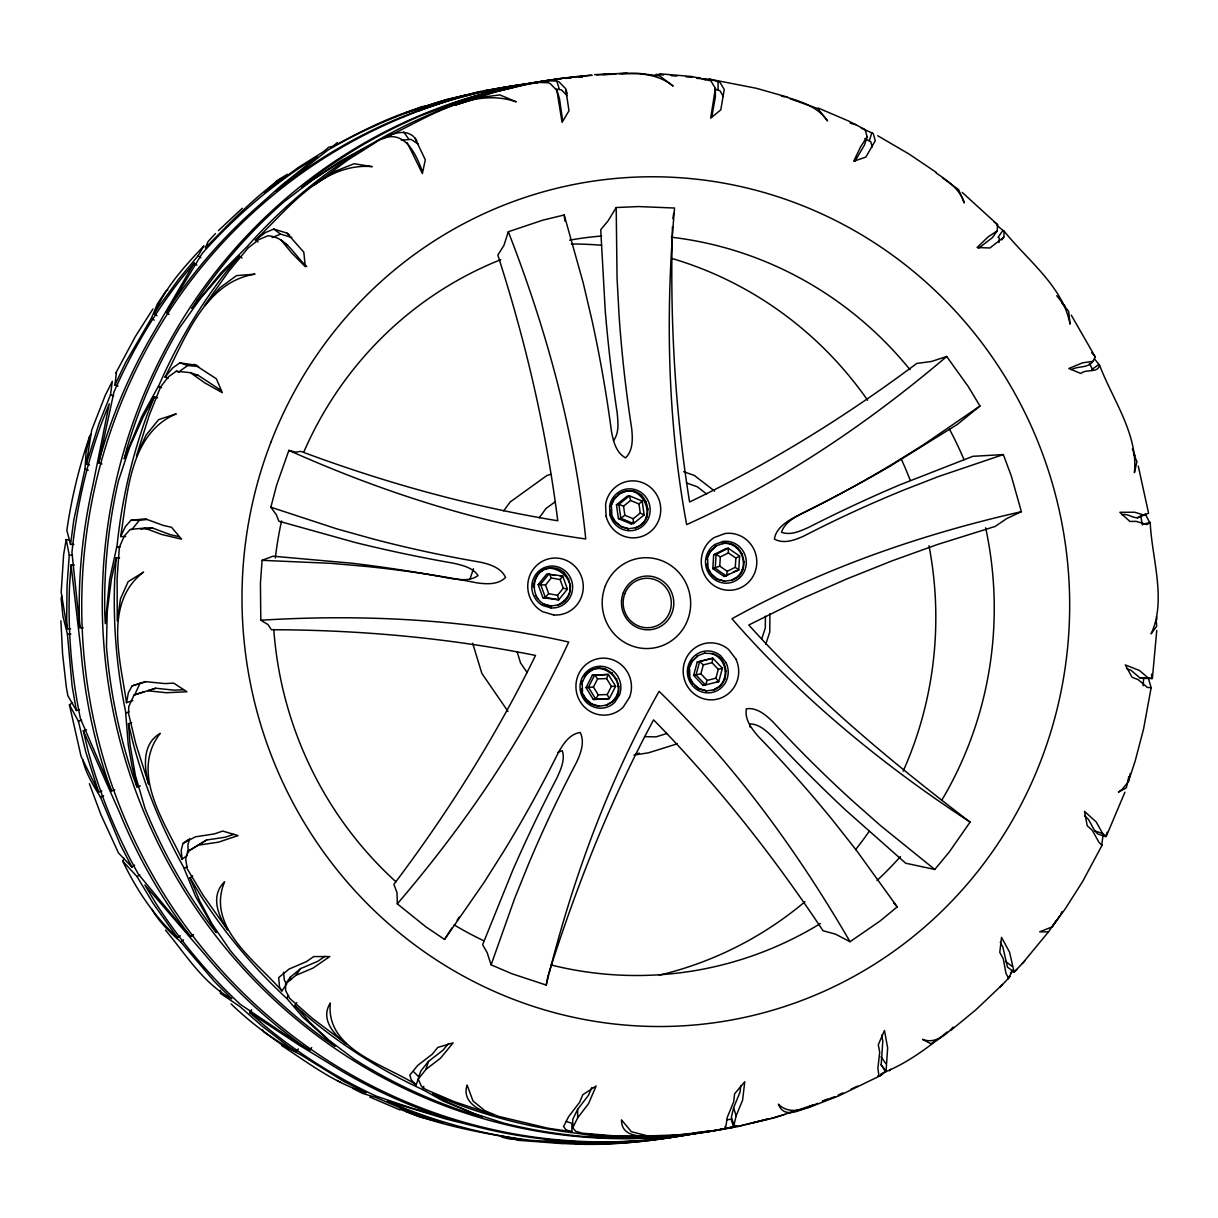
<?xml version="1.0" encoding="UTF-8"?>
<svg xmlns="http://www.w3.org/2000/svg" width="1218" height="1218" viewBox="0 0 1218 1218"><rect width="100%" height="100%" fill="white"/><g stroke="black" fill="none" stroke-linecap="round" stroke-linejoin="round"><path stroke-width="1.5" d="M283.52 972.284L284.373 980.353L286.748 984.114M128.484 723.659L129.991 744.411L135.35 775.333L145.079 808.6A531.718 517.239 81.1 0 0 209.922 924.523L216.21 932.546L195.611 896.433L183.568 867.109A531.718 517.239 81.1 0 1 133.31 743.878L128.484 723.659L131.651 722.624M946.69 356.509C867.916 423.422 781.058 482.206 686.632 524.577C667.388 420.484 665.378 313.361 674.559 208.034L638.399 206.558L616.201 207.547L617.054 278.176L619.094 315.767A1295.861 1260.569 81.1 0 0 631.67 428.371C632.69 438.328 633.314 450.279 625.58 457.877C616.034 452.746 613.263 441.099 611.436 431.248A1295.861 1260.569 81.1 0 0 591.841 319.649L583.239 283.002L564.193 214.977L542.604 220.23L508.317 231.755L503.902 245.488L497.827 255.08C525.719 341.558 546.41 430.609 557.768 520.771C470.102 506.414 383.974 482.48 300.8 451.36L295.715 452.198L288.864 450.386L276.608 485.221L270.853 507.206L276.547 515.077L278.785 521.182L355.291 542.512A1508.463 1467.385 81.1 0 0 453.461 563.218C462.307 565.289 472.691 567.481 478.05 575.581C470.315 581.351 459.856 579.677 450.934 578.52A1508.463 1467.385 81.1 0 0 351.865 563.218L272.999 556.2L262.083 560.341L260.439 583.102L260.804 620.221L267.945 624.514L271.34 629.721C359.904 629.904 448.696 637.943 535.524 655.436C496.031 736.114 447.996 812.665 393.886 884.344L397.007 892.657L397.312 903.832L425.889 926.837L444.54 939.428L484.277 882.136L504.13 850.682A1295.861 1260.569 81.1 0 0 558.362 752.557C563.203 743.97 569.598 733.936 580.225 732.505C585.021 742.204 580.727 753.333 576.495 762.438A1295.861 1260.569 81.1 0 0 528.551 864.004L514.575 898.656L491.113 964.854L511.697 973.654L546.212 985.073C571.242 883.08 607.371 782.9 659.09 691.337C734.469 764.767 797.303 850.803 850.027 941.712L879.944 921.112L897.224 906.892L856.102 849.92L832.945 820.567A1295.861 1260.569 81.1 0 0 758.357 736.494C751.734 728.943 744.472 719.457 746.36 708.8C756.957 707.201 765.909 715.042 772.973 721.924A1295.861 1260.569 81.1 0 0 852.615 800.942L880.523 825.591L934.785 869.469L949.142 852.158L970.107 822.089C891.652 762.209 815.025 698.599 748.796 625.001L801.688 598.769L846.647 579.007L891.957 560.889L937.479 544.492L995.152 526.435L1006.921 518.457L1021.384 511.682L1011.29 475.949L1003.327 454.573L972.862 456.324L899.158 485.114A1508.463 1467.385 81.1 0 0 808.371 527.516C800.119 531.124 790.543 535.646 781.514 532.281C784.377 523.009 793.725 517.985 801.642 513.524A1508.463 1467.385 81.1 0 0 890.038 466.205L957.47 424.336L979.957 406.02L968.234 386.517L946.69 356.509L931.374 361.487L916.712 363.466C845.612 416.602 769.669 463.677 689.571 501.968C674.909 411.09 669.854 318.659 672.458 226.67M119.547 557.89L116.212 557.859L114.736 578.58A531.718 517.239 81.1 0 0 125.561 711.403L128.225 744.685L132.107 766.594L137.01 786.935L140.237 785.899M67.157 628.762L61.189 592.192L63.625 554.51L66.229 539.498L69.243 555.164L67.036 586.086L66.685 619.46L67.157 628.762L70.553 628.793M765.422 616.186L765.3 628.016L761.615 639.191M769.943 613.537L769.761 632.066L765.726 644.322M1156.187 620.449L1156.689 626.235L1151.071 633.893C1166.874 600.474 1151.741 557.844 1150.188 522.415L1143.2 524.227M220.473 990.325L220.443 993.386L239.504 1006.251L262.586 1026.485L288.696 1046.627L296.294 1051.758L298.288 1048.957M416.891 140.862C409.187 127.54 393.49 132.64 382.817 138.639C422.966 121.1 469.981 85.793 516.234 101.84L499.882 94.913L479.024 97.638L455.654 104.992L495.163 92.035L524.516 84.895L538.219 82.398L548.115 82.763L550.003 83.403L556.9 90.406L562.061 122.363L568.989 110.777L565.654 88.655L558.955 81.819L556.778 81.104L547.674 80.738L534.854 82.915L558.742 78.728L591.05 75.166M978.496 248.289L992.426 237.632L997.268 230.826L997.557 224.645L962.281 192.474M999.065 242.473L999.278 237.982L998.09 237.251L1002.932 230.446L996.979 225.345M1001.896 239.9L1003.83 237.175L1004.119 231.161L1002.932 230.446M712.819 568.654L713.672 554.708L725.867 548.602L728.273 548.237L739.6 556.063L738.747 570.009L724.162 576.495L712.819 568.654L719.762 566.142L727.253 571.303L735.291 567.284L735.855 558.072L739.6 556.063M719.762 566.142L720.325 556.931L728.379 552.911L735.855 558.072M132.777 700.639L126.505 702.679L128.392 692.6L132.138 685.856L145.81 681.562M74.374 564.985L71.04 564.969L69.548 585.691A531.718 517.239 81.1 0 0 80.388 718.498L111.538 790.954L114.766 789.903M73.841 544.461L70.537 544.431L73.841 519.781L85.016 468.991L86.052 452.183L89.736 436.059L91.076 434.171M154.427 396.718L143.45 416.419L129.732 446.976L118.359 481.125A531.718 517.239 81.1 0 0 104.778 613.461L105.296 623.707L109.65 579.372L117.111 545.314A531.718 517.239 81.1 0 1 146.769 415.901L154.427 396.718L157.594 397.799M1156.75 630.452L1152.38 678.441L1143.611 678.456L1143.154 685.764M711.799 116.974L715.377 96.877L715.377 88.412L710.916 80.89L692.022 76.521L659.593 73.796M740.788 1085.74L740.026 1092.135L733.601 1107.756L731.394 1117.119L733.936 1125.188L737.438 1126.574L773.369 1118.063L812.863 1105.091C802.205 1109.065 784.148 1120.134 778.424 1104.147C789.264 1115.323 805.768 1109.354 817.643 1103.249M125.591 536.59L120.643 536.559C127.723 493.869 129.291 433.654 176.229 413.861L158.644 419.616L146.13 434.993L136.446 456.034L149.159 415.521L160.593 386.898L168.51 376.758L176.305 371.216L190.404 372.678L198.245 375.372L220.245 389.821M1152.38 678.441L1148.483 678.167L1139.363 670.448L1125.295 664.921L1132.055 677.284L1138.13 679.629L1147.356 687.409L1151.147 687.683L1143.595 728.866L1135.222 760.854L1128.264 781.971L1122.189 789.34L1118.428 792.111L1126.33 787.879L1128.766 776.779M86.341 463.921L99.069 423.407L110.488 394.769L112.33 381.28L105.327 395.18L91.67 430.152L86.341 463.921L89.569 465.032M727.253 571.303L726.552 576.114L715.225 568.273L716.077 554.342L728.273 548.237L728.379 552.911M733.601 1107.756L736.159 1115.825L733.936 1125.188M672.854 218.524L673.706 213.287M548.724 568.319C570.618 563.843 579.235 598.845 557.874 605.026C594.46 584.473 538.843 544.735 533.301 586.985M612.593 701.05C631.518 682.963 598.814 654.233 584.229 676.69L585.036 676.569C605.087 649.757 636.679 693.758 606.092 705.222L613.4 700.913M626.25 491.082C648.159 486.591 656.776 521.593 635.4 527.775C661.77 518.229 638.186 476.68 617.206 495.604M719.945 685.734C729.704 675.929 725.258 657.781 711.967 653.777L712.774 653.64C729.734 658.299 730.45 684.958 713.443 689.906L720.736 685.597M738.062 576.053C750.44 564.132 739.63 540.959 722.411 543.533C744.305 539.056 752.922 574.059 731.561 580.24L738.854 575.931M101.962 463.951L98.734 462.84L113.883 392.211A531.718 517.239 81.1 0 1 181.117 278.876L194.18 263.118L196.874 265.143M546.212 985.073L548.07 975.085M712.012 662.699L712.85 658.192L697.275 661.922L693.605 675.351L703.136 685.429L705.526 685.049L707.171 680.42L715.88 678.198L718.3 669.337L712.012 662.699L703.304 664.906L699.665 661.557L697.275 661.922M118.085 386.091L114.949 385.01L116.38 372.845L115.68 373.317L135.289 336.64L152.905 308.961M1103.158 834.421L1101.711 845.17L1098.788 841.988L1092.318 830.341L1087.232 825.789L1084.507 811.386L1096.261 822.028L1102.64 833.554L1106.279 836.355L1124.899 792.233M1016.847 969.361L1014.168 972.177L1007.484 967.138L1002.856 947.071L1000.267 942.29M1014.168 972.177L1009.524 952.095L1001.516 937.358L999.795 952.4L1003.267 958.733L1005.931 973.182L1008.489 978.191L1007.773 978.967L1013.148 970.061L1010.559 972.817M1128.264 781.971L1130.274 773.46M61.768 595.983L61.128 598.434L62.971 616.491L67.416 634.015L72.106 685.993L76.399 710.551L79.535 709.531M233.673 834.376L225.3 837.192L206.634 840.009L187.618 851.565L185.73 858.873L187.176 868.754L203.102 895.26L227.644 929.928C218.083 915.982 210.105 895.428 224.614 881.817C205.416 927.065 257.059 961.763 281.906 990.934L285.788 985.484M98.734 462.84L101.322 452.959A531.718 517.239 81.1 0 1 154.107 331.753L194.18 263.118M188.333 839.506L183.005 843.435L181.193 850.134L182.076 859.238L187.405 855.31M189.673 838.517L187.861 845.201L188.364 852.752M707.171 680.42L700.898 673.767L703.304 664.906M705.526 685.049L696.011 674.985L699.665 661.557L712.85 658.192L722.381 668.256L718.711 681.684L703.136 685.429M116.212 557.859L111.417 579.098L107.214 611.39L106.468 646.819A531.718 517.239 81.1 0 0 133.432 777.343L137.01 786.935M1084.614 815.893L1088.405 819.349L1094.799 830.874L1097.905 834.056L1105.746 836.736L1107.132 832.198M325.084 956.282L317.883 961.246L300.618 968.599L290.371 977.14L285.53 983.946L285.621 990.523L289.61 998.379L312.691 1018.613L346.399 1043.887C333.808 1034.737 320.045 1018.857 330.337 1003.008C325.373 1050.007 386.197 1064.882 416.236 1084.842L420.773 1071.094L428.462 1061.411L443.032 1050.16L448.498 1043.537M566.126 1121.367L571.897 1123.316L571.897 1131.781L547.856 1128.188L498.284 1116.282L484.855 1110.664L472.995 1100.981L467.103 1085.04C461.47 1102.229 479.816 1110.999 493.336 1114.881L453.766 1101.468L425.782 1089.501L421.458 1086.456L418.231 1079.118L425.919 1069.434L428.462 1061.411M296.781 1002.673L294.832 1005.429L310.301 1022.815L329.058 1040.279L354.057 1059.051A531.718 517.239 81.1 0 0 472.569 1114.272L482.221 1117.013L443.169 1101.042L422.722 1089.592L423.742 1086.349M818.329 108.067L848.428 120.947L865.13 129.565L867.125 136.797L864.582 144.82L855.097 161.035M872.225 146.997L870.779 141.73L869.256 140.892L871.814 132.869L861.172 128.149M134.68 694.884L139.979 683.298M89.736 436.059C79.155 466.677 71.451 498.314 66.853 530.363L70.537 544.431M469.981 579.235L473.437 568.73M120.643 536.559L125.469 526.435L131.072 520.253L145.475 518.868L162.984 525.339L171.54 527.287L181.543 539.148L161.766 534.504L144.561 528.064L130.204 529.434L124.175 536.209L119.349 547.278L117.126 578.2L117.263 620.875L120.475 598.83L128.164 581.656L143.587 572.095C103.149 602.773 120.552 660.902 126.505 702.679M543.639 603.793L542.847 603.915L551.054 605.985C529.784 604.783 528.277 570.968 549.516 568.197M612.974 500.72L610.705 506.566L614.344 499.121L619.84 493.64L627.057 490.961M582.524 681.09L581.397 684.014L585.036 676.569M709.12 553.17L706.851 559.032L710.49 551.587L715.986 546.106L709.683 551.708L710.49 551.587M691.58 661.374L688.733 668.697L692.372 661.252L697.868 655.771L691.58 661.374L692.372 661.252M239.367 256.008L222.97 272.299L200.696 298.182L179.579 327.749A531.718 517.239 81.1 0 0 126.779 448.955L124.19 458.836L141.684 416.693L159.056 385.101A531.718 517.239 81.1 0 1 226.289 271.766L239.367 256.008L242.062 258.033M548.618 973.73C576.434 886.43 610.111 800.607 653.594 719.853C716.763 784.331 773.125 855.523 823.018 930.735L835.335 934.084L850.027 941.712M591.796 1087.598L588.492 1095.271L577.667 1109.354L572.749 1119.327L572.749 1127.792L575.657 1131.248L582.356 1133.197L612.502 1135.739L654.081 1135.968C641.521 1136.668 621.18 1137.368 621.5 1119.89L631.411 1131.72L647.809 1135.937L677.482 1134.917L709.789 1131.37L733.678 1127.168L731.12 1119.098L727.435 1119.768M577.667 1109.354L577.667 1117.82L572.749 1127.792M593.303 699.467L609.304 698.63L607.234 694.534L611.39 686.404L606.579 678.563L608.33 674.437L592.329 675.29L586.025 687.607L593.303 699.467L609.304 698.63L615.623 686.297L608.33 674.437L592.329 675.29M715.377 88.412L710.688 118.116L720.782 109.864L724.253 89.553L719.929 82.23L709.515 79.14L702.786 78.85M114.949 385.01L125.515 362.675L151.458 318.05L157.518 303.663L165.876 291.132L167.734 290.006M180.279 935.789L177.539 937.814C154.168 916.332 136.446 889.749 122.774 861.187L124.053 858.248M168.191 378.204L165.054 377.138C185.425 338.223 204.928 281.952 254.988 274.157L236.49 275.618L219.94 287.737L204.35 305.794L228.695 271.386L248.198 247.863L258.81 239.611L267.899 235.79C286.672 236.947 294.314 255.628 306.799 266.498M1102.32 844.729L1082.711 881.39L1065.095 909.07L1052.124 926.898L1039.685 931.816L1048.485 931.892L1055.717 921.234M1071.398 369.587C1078.493 365.674 1087.72 368.567 1093.094 361.304L1095.226 356.844L1071.261 315.142M1060.726 914.337L1062.035 911.627M1094.464 358.838L1099.519 365.111C1097.951 373.743 1086.319 368.384 1080.884 373.515L1068.841 368.475L1082.497 362.842L1093.094 361.304M154.244 313.665C165.176 287.478 184.649 266.224 203.908 245.853L198.092 255.75L178.589 279.272L159.193 305.901L154.244 313.665L157 315.736M607.234 694.534L598.251 694.839L593.44 687.013L597.612 678.883L606.579 678.563M947.162 1031.966C928.497 1047.191 908.293 1062.385 886.049 1071.566L881.193 1064.684L882.806 1041.07L881.695 1035.041M886.049 1071.566L887.648 1047.952L884.466 1030.489L878.285 1044.755L879.7 1052.261L877.889 1068.171L878.817 1074.992L877.904 1076.057L880.979 1075.372L885.714 1071.444L880.858 1064.562M166.379 312.463L202.112 253.572A531.718 517.239 81.1 0 1 300.328 167.414L317.548 156.604L281.541 185.303L258.658 205.705A531.718 517.239 81.1 0 0 171.829 303.906L166.379 312.463L169.135 314.533M144.242 691.748L134.102 694.96L128.773 706.562L128.514 713.306L135.716 743.513L148.687 784.179C143.831 766.777 142.156 743.711 160.258 733.327C129.458 772.836 164.841 822.409 182.076 859.238M598.251 694.839L595.709 699.102L588.416 687.226L594.734 674.909L597.612 678.883M131.757 529.739L139.324 520.33L147.058 519.477M616.201 207.547L608.01 220.945L600.733 229.684L605.239 310.803A1508.463 1467.385 81.1 0 0 617.176 412.887C618.028 422.083 619.414 432.74 613.522 440.611M444.54 939.428L451.939 927.964M457.131 920.229L459.216 917.139M1052.124 926.898L1059.66 915.906M165.054 377.138L172.697 367.912L179.899 362.857L197.179 365.354M249.66 1012.539L298.928 1045.014L328.586 1063.055A531.718 517.239 81.1 0 0 447.113 1118.276L456.765 1121.017L411.532 1108.106L376.088 1096.078A531.718 517.239 81.1 0 1 265.113 1026.089L249.66 1012.539L251.608 1009.783M285.53 983.946L295.776 975.405L300.618 968.599M192.718 875.894L190.038 877.874L199.554 900.62L212.206 924.173L230.385 950.649A531.718 517.239 81.1 0 0 326.789 1040.629L335.163 1046.292L302.734 1017.121L286.672 998.273L288.62 995.517M309.707 1050.297L301.318 1044.633A531.718 517.239 81.1 0 1 204.928 954.653L144.851 884.984L155.523 902.751A531.718 517.239 81.1 0 0 240.281 1004.317L300.374 1044.785L309.707 1050.297L311.701 1047.495M567.421 589.131L563.264 588.233L560.128 579.57L562.686 575.992L546.852 573.922L538.173 584.61L542.923 597.749L558.742 599.819L567.421 589.131L562.686 575.992L560.28 576.373M503.689 510.875L510.144 501.999L546.943 475.492L550.536 474.365M539.193 517.833L546.06 508.393L555.454 501.633M1048.485 931.892L1022.404 963.453M563.264 588.233L557.539 595.298L548.679 593.668L545.542 585.005L551.267 577.941L560.128 579.57M337.264 142.628L332.712 146.525C360.269 131.864 388.709 117.05 418.672 108.311M397.312 903.832C465.261 824.495 524.958 737.012 568.715 642.038C468.108 619.216 363.664 613.933 260.804 620.221M736.159 1115.825L742.584 1100.204L744.777 1081.706L734.606 1093.794L733.693 1101.772L727.176 1117.622L726.019 1125.676L724.832 1126.939L727.968 1128.233L733.678 1127.168M548.679 593.668L545.329 597.368L542.923 597.749M889.46 1070.789L890.86 1069.252M953.237 1027.033C945.67 1035.467 934.343 1044.237 922.528 1039.335L930.902 1043.78L941.012 1037.477M950.695 1030.504L975.953 1009.722L1002.551 984.479M331.159 147.378L332.027 146.449L328.784 147.211L323.501 151.687L297.801 167.81L264.245 192.703L277.232 180.523L287.433 174.25M215.449 233.552L208.065 241.575L205.294 247.909C229.639 223.366 253.725 197.529 282.134 177.843M258.064 242.032L255.384 240.022C287.539 209.603 322.252 162.329 372.145 166.638L354.073 163.73L334.63 171.494L314.351 184.832L347.906 159.923L373.606 143.8C399.961 124.449 414.013 148.094 422.174 171.038M999.902 987.341L1010.179 976.425M1014.777 971.507L1024.947 960.728M616.293 496.518L613.537 499.258L614.344 499.121M218.342 230.659L242.291 208.278M644.155 514.94L640.257 513.082L638.948 503.947L642.175 501.085L629.508 495.833L627.118 496.213L616.445 504.8L618.424 518.64L631.091 523.892L633.482 523.527L644.155 514.94L642.175 501.085M867.125 136.797L860.639 146.769L853.696 161.233L865.815 157.137L875.255 140.725L873.321 133.691L871.814 132.869M255.384 240.022L265.463 232.547L273.837 229.075L286.9 233.08L289.564 235.089M616.445 504.8L618.851 504.419L623.54 506.14L630.589 500.476L638.948 503.947M618.424 518.64L620.83 518.259L633.482 523.527L633.208 518.746L640.257 513.082M631.091 523.892L633.604 521.867M633.208 518.746L624.864 515.275L620.83 518.259L618.851 504.419L629.508 495.833L630.589 500.476M89.386 783.737L100.972 814.842L118.481 852.935L131.97 867.125L134.635 865.161M122.774 861.187L137.071 876.625L139.766 874.646M187.618 851.565L206.634 840.009M184.405 868.495L187.1 866.516M151.763 909.009C158.888 921.813 169.911 932.151 180.766 941.925L183.507 939.9M86.478 729.734L83.311 730.754L88.138 750.988A531.718 517.239 81.1 0 0 138.395 874.22L183.522 928.679L190.754 936.551L193.495 934.526M1098.606 364.593L1091.937 369.511L1092.851 370.028L1089.425 363.421M577.667 1117.82L588.492 1103.736L596.165 1085.954L582.813 1094.723L579.54 1102.397L568.578 1116.708L563.538 1126.635L566.142 1129.832L571.897 1131.781M979.957 406.02L922.97 445.088L891.743 464.53A1295.861 1260.569 81.1 0 1 794.562 517.239C785.884 521.989 775.988 528.475 774.389 539.056C783.661 544.279 794.745 540.183 803.652 536.133A1295.861 1260.569 81.1 0 1 903.984 489.956L938.165 476.649L1003.327 454.573M180.553 370.592L187.739 365.537L198.641 366.527M101.81 791L98.582 792.05L81.058 756.378L69.426 704.826L72.593 702.634M1122.006 514.803C1128.538 512.595 1135.557 521.395 1140.733 515.762L1142.347 524.958M1137.353 518L1148.574 513.204L1138.267 466.052M1150.188 522.415L1146.899 524.577L1136.211 521.365L1129.862 521.441L1119.89 512.306L1134.613 512.23L1145.194 515.442M880.781 1074.124L885.714 1071.444M880.979 1075.372L838.319 1096.109L807.96 1107.801M724.162 576.495L728.729 574.196M733.297 571.912L738.747 570.009L735.291 567.284M838.045 1095.149L842.963 1092.881M851.184 1089.09L857.746 1086.06M183.005 843.435L195.382 836.827L214.368 833.919L222.711 831.057L238.012 835.594L218.631 842.125L199.95 844.942M272.132 237.586L280.521 234.1L291.833 237.48M425.919 1069.434L440.49 1058.198L453.142 1042.836L437.78 1047.434L432.36 1054.088L417.576 1065.537L409.796 1075.159L411.319 1080.001L416.236 1084.842M557.951 752.343L562.305 750.669C565.319 760.017 560.661 769.654 556.87 778.058A1508.463 1467.385 81.1 0 0 512.885 869.941L482.632 944.711L487.154 952.659L491.113 964.854M822.774 1101.27L834.756 1096.657M715.194 546.227L723.203 543.411M697.077 655.893L705.085 653.076L704.293 653.213L712.774 653.64M183.172 689.769L174.341 690.18L155.691 688.246L147.85 690.789L166.501 692.737L186.948 691.763L173.717 683.131L164.902 683.587L145.932 681.684L132.138 685.856M69.426 704.826L78.409 721.193L81.576 720.158M125.941 712.972L129.108 711.951M82.672 759.606C85.702 773.08 93.177 785.26 100.409 796.968L103.637 795.917M667.022 733.434L656.03 736.875L644.505 736.646M635.689 754.246L639.283 753.12M677.299 743.802L648.585 752.785L633.923 755.084M155.691 688.246L134.102 694.96M743.65 1125.006L739.387 1126.117A531.718 517.239 81.1 0 1 610.096 1136.12L589.908 1134.415L606.777 1136.638L635.278 1137.901M752.815 1122.813L751.308 1123.224L769.182 1118.87M718.3 669.337L722.381 668.256M745.37 1124.564L767.644 1118.961M700.898 673.767L693.605 675.351M491.889 92.218L442.804 107.214L452.122 103.621A531.718 517.239 81.1 0 1 561.056 78.774M1021.384 511.682C920.899 534.413 822.135 568.684 731.957 618.744C800.668 697.67 882.578 764.95 970.107 822.089M509.916 88.198L512.428 87.62L492.757 92.401A531.718 517.239 81.1 0 0 373.15 142.963L340.431 161.096L301.638 187.298L309.402 180.919A531.718 517.239 81.1 0 1 421.763 115.314L456.111 102.754L489.438 92.933L524.334 84.727A531.718 517.239 81.1 0 1 592.237 75.288M695.752 1132.847L698.827 1132.161M480.805 91.426L445.057 99.906L405.564 112.878L421.611 106.666L427.609 105.905M490.275 89.767L484.764 90.802L521.197 85.214M1003.83 237.175L989.899 247.985L977.11 247.498L988.087 236.916L997.268 230.826M401.331 140.161L410.999 139.4L418.337 144.059M683.572 1135.054C650.427 1141.144 616.491 1144.92 582.783 1144.296M677.375 1136.12L665.013 1137.064M681.517 1135.359L685.962 1134.597M295.776 975.405L313.041 968.051L329.743 956.572L313.696 956.587L306.525 961.581L288.986 969.102L278.678 977.582L279.531 987.159L281.906 990.934M1151.147 687.683L1148.437 678.411M619.033 493.777L619.84 493.64M633.939 491.646L634.745 491.524M640.759 495.361L641.566 495.239M645.54 501.603L646.347 501.481M610.827 509.626L611.025 514.468L615.242 521.456L621.18 526.541L628.595 528.734L621.865 527.105M647.458 509.276L648.25 509.154M614.451 521.578L615.242 521.456M646.164 517.056L646.971 516.934M621.18 526.541L615.638 522.598M641.901 523.603L642.708 523.466M541.508 571.014L542.299 570.892M556.398 568.897L557.205 568.76M730.084 544.111L730.891 543.974M563.218 572.612L564.025 572.49M736.905 547.826L737.712 547.704M713.672 554.708L716.077 554.342L720.325 556.931M533.164 583.818L533.971 583.696M567.999 578.854L568.806 578.717M538.173 584.61L545.542 585.005M741.686 554.068L742.493 553.931M569.917 586.513L570.724 586.391M707.049 563.767L707.171 566.933L711.388 573.922L717.326 579.007L724.74 581.199L716.519 579.129L710.596 574.043L711.388 573.922M743.604 561.726L744.396 561.605M537.717 598.708L535.204 595.267M568.639 594.308L569.43 594.171M742.31 569.522L743.117 569.385M564.376 600.839L565.167 600.718M716.519 579.129L717.326 579.007M596.942 668.53L597.749 668.408M589.725 671.225L590.532 671.088M604.63 669.093L605.437 668.971M611.451 672.808L612.258 672.686M718.787 657.492L719.594 657.37M616.232 679.05L617.039 678.928M723.568 663.734L724.375 663.597M586.025 687.607L593.44 687.013M583.087 694.762C585.386 701.507 592.39 705.861 599.286 706.181L591.872 703.989L585.934 698.904L581.717 691.915L581.595 688.764M618.15 686.724L618.942 686.602M688.809 670.281L689.053 676.599L693.286 683.587L699.208 688.672L706.623 690.865L698.416 688.794L694.854 685.749M725.486 671.407L726.293 671.27M585.142 699.025L585.934 698.904M616.856 694.504L617.663 694.382M692.479 683.709L693.286 683.587M724.208 679.187L724.999 679.05M716.321 682.065L718.711 681.684L715.88 678.198M591.065 704.126L591.872 703.989M698.416 688.794L699.208 688.672M627.788 528.856L636.207 527.653M550.262 606.107L558.666 604.889M723.934 581.321L732.353 580.103M598.48 706.303L606.899 705.1M705.831 690.987L714.235 689.784M140.831 529.13L152.813 528.125L170.002 534.58L178.544 536.575M619.064 73.75C637.653 72.562 658.207 73.765 673.158 86.082L659.654 75.912L638.948 73.385L621.591 73.719M615.821 73.948L596.531 74.922M594.597 74.618L627.072 73.156M579.037 77.054L582.417 76.901M642.982 1137.81L633.01 1138.267A531.718 517.239 81.1 0 1 503.978 1123.194L473.437 1113.343L448.041 1102.366L432.618 1093.825L451.36 1101.848A531.718 517.239 81.1 0 0 577.667 1133.379C606.671 1138.297 636.192 1138.891 665.485 1136.805A531.718 517.239 81.1 0 0 736.844 1126.102M617.526 1141.829L607.538 1142.271A531.718 517.239 81.1 0 1 478.522 1127.198L444.707 1118.657L387.446 1100.935L406.188 1108.959A531.718 517.239 81.1 0 0 532.494 1140.49L570.268 1142.377L606.594 1142.423M611.39 686.404L615.623 686.297M131.072 520.253L139.324 520.33M144.561 528.064L152.813 528.125M117.004 546.928L120.323 546.958M69.243 555.164L72.578 555.18M79.84 627.712L79.322 617.465A531.718 517.239 81.1 0 1 92.903 485.129L109.239 403.828L101.596 423.011A531.718 517.239 81.1 0 0 71.938 552.409L79.84 627.712L83.235 627.742M67.416 634.015L70.811 634.045M1126.559 668.591L1131.111 670.387L1140.231 678.106L1148.483 678.167M262.083 560.341L330.839 563.325L367.379 566.537A1295.861 1260.569 81.1 0 1 476.664 582.798C486.347 584.183 498.147 585.036 505.577 577.423C501.07 567.71 489.758 564.254 480.075 562.122A1295.861 1260.569 81.1 0 1 371.977 538.691L336.549 528.779L270.853 507.206M686.176 76.886L692.433 77.297M555.682 89.021L561.498 89.904L567.086 95.583M697.061 77.587L699.985 77.708M1140.231 678.106L1144.144 678.365M65.62 539.604L69.304 539.909M656.03 74.344L663.566 74.983M671.103 75.623L676.751 76.095M696.635 78.302L699.711 78.576M575.551 1144.281L603.976 1143.854L562.396 1143.626L518.259 1140.292L510.357 1138.267M194.91 374.931L198.245 375.372M709.515 79.14L756.104 88.229L787.513 97.135M702.177 79.14L705.877 79.688M551.891 574.835L555.241 575.444M781.454 96.192L784.986 96.907M786.752 97.257C801.916 101.733 818.298 107.23 827.555 120.932L817.75 108.569L790.299 98.856M501.755 1137.064L508.728 1138.86L521.791 1139.667C482.709 1133.06 443.032 1126.087 406.02 1111.516M850.164 123.155L855.675 124.601M714.646 88.96L719.929 90.695L723.401 96.557M934.785 869.469L905.659 863.212L845.49 809.97A1508.463 1467.385 81.1 0 1 773.613 737.895C767.035 731.622 759.59 723.964 749.862 723.903L750.029 727.085M179.899 362.857L187.739 365.537M176.305 371.216L179.442 372.297M158.462 386.593L161.629 387.674M110.488 394.769L113.655 395.865M85.016 468.991L88.244 470.087M1094.799 830.874L1102.64 833.554M683.694 471.686L694.382 475.477L714.677 491.113M686.419 482.937L697.335 486.804L706.577 493.945M284.007 243.6L287.57 244.894M422.722 1089.592L421.261 1088.968A531.718 517.239 81.1 0 1 310.286 1018.979L294.832 1005.429M369.815 1097.053L399.915 1109.933M288.864 450.386C383.274 492.574 483.181 524.714 585.751 538.965C574.942 433.654 546.745 330.276 508.317 231.755M281.678 1045.577C308.58 1063.07 335.057 1083.457 366.131 1092.713L344.283 1081.675L300.587 1054.666L282.165 1045.074L264.199 1032.103L262.251 1029.575M336.96 1080.442L340.538 1082.269M352.87 1088.481L362.568 1093.399L375.677 1097.372L403.66 1109.354L443.245 1122.752L419.479 1116.876L399.824 1109.126M864.78 138.563L869.256 140.892M877.706 135.731L909.207 154.138L936.322 172.454M1095.226 356.844L1091.724 352.611M296.294 1051.758C272.101 1039.456 250.664 1022.572 231.024 1003.906M997.557 224.645L993.934 221.798M936.079 172.926C947.452 180.736 960.012 189.095 964.321 202.964L958.688 189.703L942.823 178.132M418.779 1076.803L413.861 1071.962M273.837 229.075L280.521 234.1M198.092 255.75L200.787 257.774M1005.474 961.337L1012.143 966.376M151.458 318.05L154.214 320.121M286.672 998.273L285.454 997.222A531.718 517.239 81.1 0 1 200.696 895.641L190.038 877.874M194.043 364.273L216.362 378.798L222.346 392.683L204.868 382.939L190.404 372.678M1004.119 231.161C1027.231 260.058 1062.796 286.23 1070.043 324.155L1068.673 311.382L1061.517 302.566M893.631 902.782L897.224 906.892M1056.752 295.715L1065.141 306.251M190.754 936.551L184.466 928.527A531.718 517.239 81.1 0 1 119.608 812.604L83.311 730.754M177.539 937.814L152.996 903.147L137.071 876.625M180.766 941.925L214.292 981.404L231.801 998.806C203.208 983.581 185.836 954.303 165.465 930.126M1145.164 513.646L1149.472 522.187M403.706 131.986L408.548 138.867M881.01 1056.752L885.867 1063.634M527.211 672.64L520.543 662.942L517.087 651.63M507.982 711.388L481.841 673.387L472.675 643.241M286.9 233.08L303.8 252.172L305.322 266.712L291.604 252.857L280.901 239.855M1099.519 365.111C1112.536 399.352 1138.419 434.765 1134.4 472.645L1136.942 461.652L1133.471 453.629M131.97 867.125L120.506 845.064L100.409 796.968M707.171 566.933L709.911 572.612M611.025 514.468L613.765 520.162M689.053 676.599L691.794 682.293M551.267 577.941L549.257 573.541L540.579 584.229L545.329 597.368L558.742 599.819L557.539 595.298M76.399 710.551L67.812 695.63L66.305 686.952L62.59 653.944L60.9 620.784M1132.359 449.046L1135.115 455.669M111.538 790.954L107.96 781.347A531.718 517.239 81.1 0 1 81.012 650.823L71.04 564.969M98.582 792.05L85.61 751.384L78.409 721.193M566.157 90.269L567.177 93.497M556.778 81.104L559.321 89.173M556.9 90.406L559.443 98.475L562.609 120.43M414.942 138.106L425.31 159.817L422.387 173.565L407.177 142.597M623.54 506.14L624.864 515.275M564.878 221.006L564.193 214.977M1156.552 616.308L1156.872 619.597M1151.573 674.209L1151.847 678.517M707.658 558.91L707.978 566.812M689.54 668.575L689.86 676.477M611.497 506.444L611.832 514.346M582.189 683.892L582.524 691.794M290.371 977.14L290.417 980.414M718.072 81.408L718.072 89.873M701.538 1132.314A531.718 517.239 81.1 0 1 88.229 690.043A531.718 517.239 81.1 0 1 538.128 82.382M541.721 81.987A531.718 517.239 81.1 0 1 545.314 81.621M700.792 1132.359A531.718 517.239 81.1 0 1 640.013 1140.809L605.148 1142.651L544.735 1141.525L564.924 1143.215A531.718 517.239 81.1 0 0 694.214 1133.227M528.429 83.646A531.718 517.239 81.1 0 0 426.665 107.626L417.332 111.219L452.944 98.673L479.161 91.837A531.718 517.239 81.1 0 1 521.913 84.788M532.007 83.205A531.718 517.239 81.1 0 1 537.397 82.58M707.856 1130.883A531.718 517.239 81.1 0 1 704.324 1131.629M525.491 84.377A531.718 517.239 81.1 0 1 529.084 83.981M725.608 1128.37A531.718 517.239 81.1 0 1 109.65 692.311A531.718 517.239 81.1 0 1 551.495 80.023M555.073 79.566A531.718 517.239 81.1 0 1 560.463 78.957M565.852 78.394A531.718 517.239 81.1 0 1 571.242 77.891M578.443 77.297A531.718 517.239 81.1 0 1 582.037 77.054M736.205 1126.087A531.718 517.239 81.1 0 1 727.374 1128.005M564.65 78.378A531.718 517.239 81.1 0 1 570.039 77.83M603.062 74.648A531.718 517.239 81.1 0 1 615.699 74.191M827.342 1099.123A531.718 517.239 81.1 0 1 822.317 1101.148M796.876 1110.481A531.718 517.239 81.1 0 1 788.29 1113.298M784.834 1114.379A531.718 517.239 81.1 0 1 770.964 1118.444M820.338 923.579A370.577 360.482 81.1 0 1 551.084 964.976M483.561 940.661A370.577 360.482 81.1 0 1 454.101 924.873M396.002 881.817A370.577 360.482 81.1 0 1 273.776 629.386M275.344 557.935A370.577 360.482 81.1 0 1 281.556 520.954M303.998 451.604A370.577 360.482 81.1 0 1 500.781 259.662M569.704 240.129A370.577 360.482 81.1 0 1 601.509 236.018M671.285 237.206A370.577 360.482 81.1 0 1 910.029 369.724M949.385 429.041A370.577 360.482 81.1 0 1 964.032 459.658M985.636 527.805A370.577 360.482 81.1 0 1 942.047 799.739M900.391 856.65A370.577 360.482 81.1 0 1 877.006 880.523M571.364 244.011A370.577 360.482 81.1 0 1 601.57 245.26M672.153 258.536A370.577 360.482 81.1 0 1 867.642 400.25M901.259 459.034A370.577 360.482 81.1 0 1 910.288 480.455M928.999 545.755A370.577 360.482 81.1 0 1 903.162 771.161M869.256 831.239A370.577 360.482 81.1 0 1 855.569 849.662M804.976 901.731A370.577 360.482 81.1 0 1 659.227 975.192M197.286 299.902L191.85 308.458L221.204 272.573L247.284 246.462A531.718 517.239 81.1 0 1 345.516 160.304L362.72 149.494L342.182 160.822L313.163 179.564L284.129 201.701A531.718 517.239 81.1 0 0 197.286 299.902M619.429 695.113L614.74 702.329A20.98 20.401 81.1 0 1 581.565 695.052A20.98 20.401 81.1 0 1 600.307 666.261A20.98 20.401 81.1 0 1 619.429 695.113M629.508 697.381L623.114 707.186A28.532 27.755 81.1 0 1 578.017 697.29A28.532 27.755 81.1 0 1 603.504 658.146A28.532 27.755 81.1 0 1 629.508 697.381M282.987 185.075L276.166 191.302L283.931 184.923A531.718 517.239 81.1 0 1 396.307 119.318L424.275 108.006L467.255 94.73L447.585 99.511A531.718 517.239 81.1 0 0 327.977 150.058L282.987 185.075M724.984 533.53L714.159 537.564A28.532 27.755 81.1 0 0 712.865 584.807A28.532 27.755 81.1 0 0 756.028 568.715A28.532 27.755 81.1 0 0 724.984 533.53M722.929 541.477L714.966 544.446A20.98 20.401 81.1 0 0 714.022 579.174A20.98 20.401 81.1 0 0 745.751 567.344A20.98 20.401 81.1 0 0 722.929 541.477M550.932 607.934L542.756 605.513A20.98 20.401 81.1 0 1 538.995 570.938A20.98 20.401 81.1 0 1 571.592 580.575A20.98 20.401 81.1 0 1 550.932 607.934M553.748 614.968L542.634 611.68A28.532 27.755 81.1 0 1 537.503 564.665A28.532 27.755 81.1 0 1 581.854 577.774A28.532 27.755 81.1 0 1 553.748 614.968M735.809 658.892L728.638 649.529A28.532 27.755 81.1 0 0 684.47 662.485A28.532 27.755 81.1 0 0 713.063 699.787A28.532 27.755 81.1 0 0 735.809 658.892M726.08 662.744L720.812 655.878A20.98 20.401 81.1 0 0 688.322 665.393A20.98 20.401 81.1 0 0 709.348 692.829A20.98 20.401 81.1 0 0 726.08 662.744M609.974 514.818L609.624 506.109A20.98 20.401 81.1 0 1 640.455 492.026A20.98 20.401 81.1 0 1 641.871 526.755A20.98 20.401 81.1 0 1 609.974 514.818M606.077 516.204L605.59 504.359A28.532 27.755 81.1 0 1 647.519 485.206A28.532 27.755 81.1 0 1 649.453 532.449A28.532 27.755 81.1 0 1 606.077 516.204M623.281 592.831A26.903 26.157 81.1 0 0 651.447 629.569A26.903 26.157 81.1 0 0 668.149 586.437A26.903 26.157 81.1 0 0 623.281 592.831M624.834 593.699A24.741 24.071 81.1 0 0 650.747 627.498A24.741 24.071 81.1 0 0 666.109 587.807A24.741 24.071 81.1 0 0 624.834 593.699M605.3 586.041A45.447 44.213 81.1 0 0 652.878 648.113A45.447 44.213 81.1 0 0 681.106 575.231A45.447 44.213 81.1 0 0 605.3 586.041M271.081 441.829A425.143 413.557 81.1 0 0 716.214 1022.481A425.143 413.557 81.1 0 0 980.216 340.644A425.143 413.557 81.1 0 0 271.081 441.829"/></g></svg>
